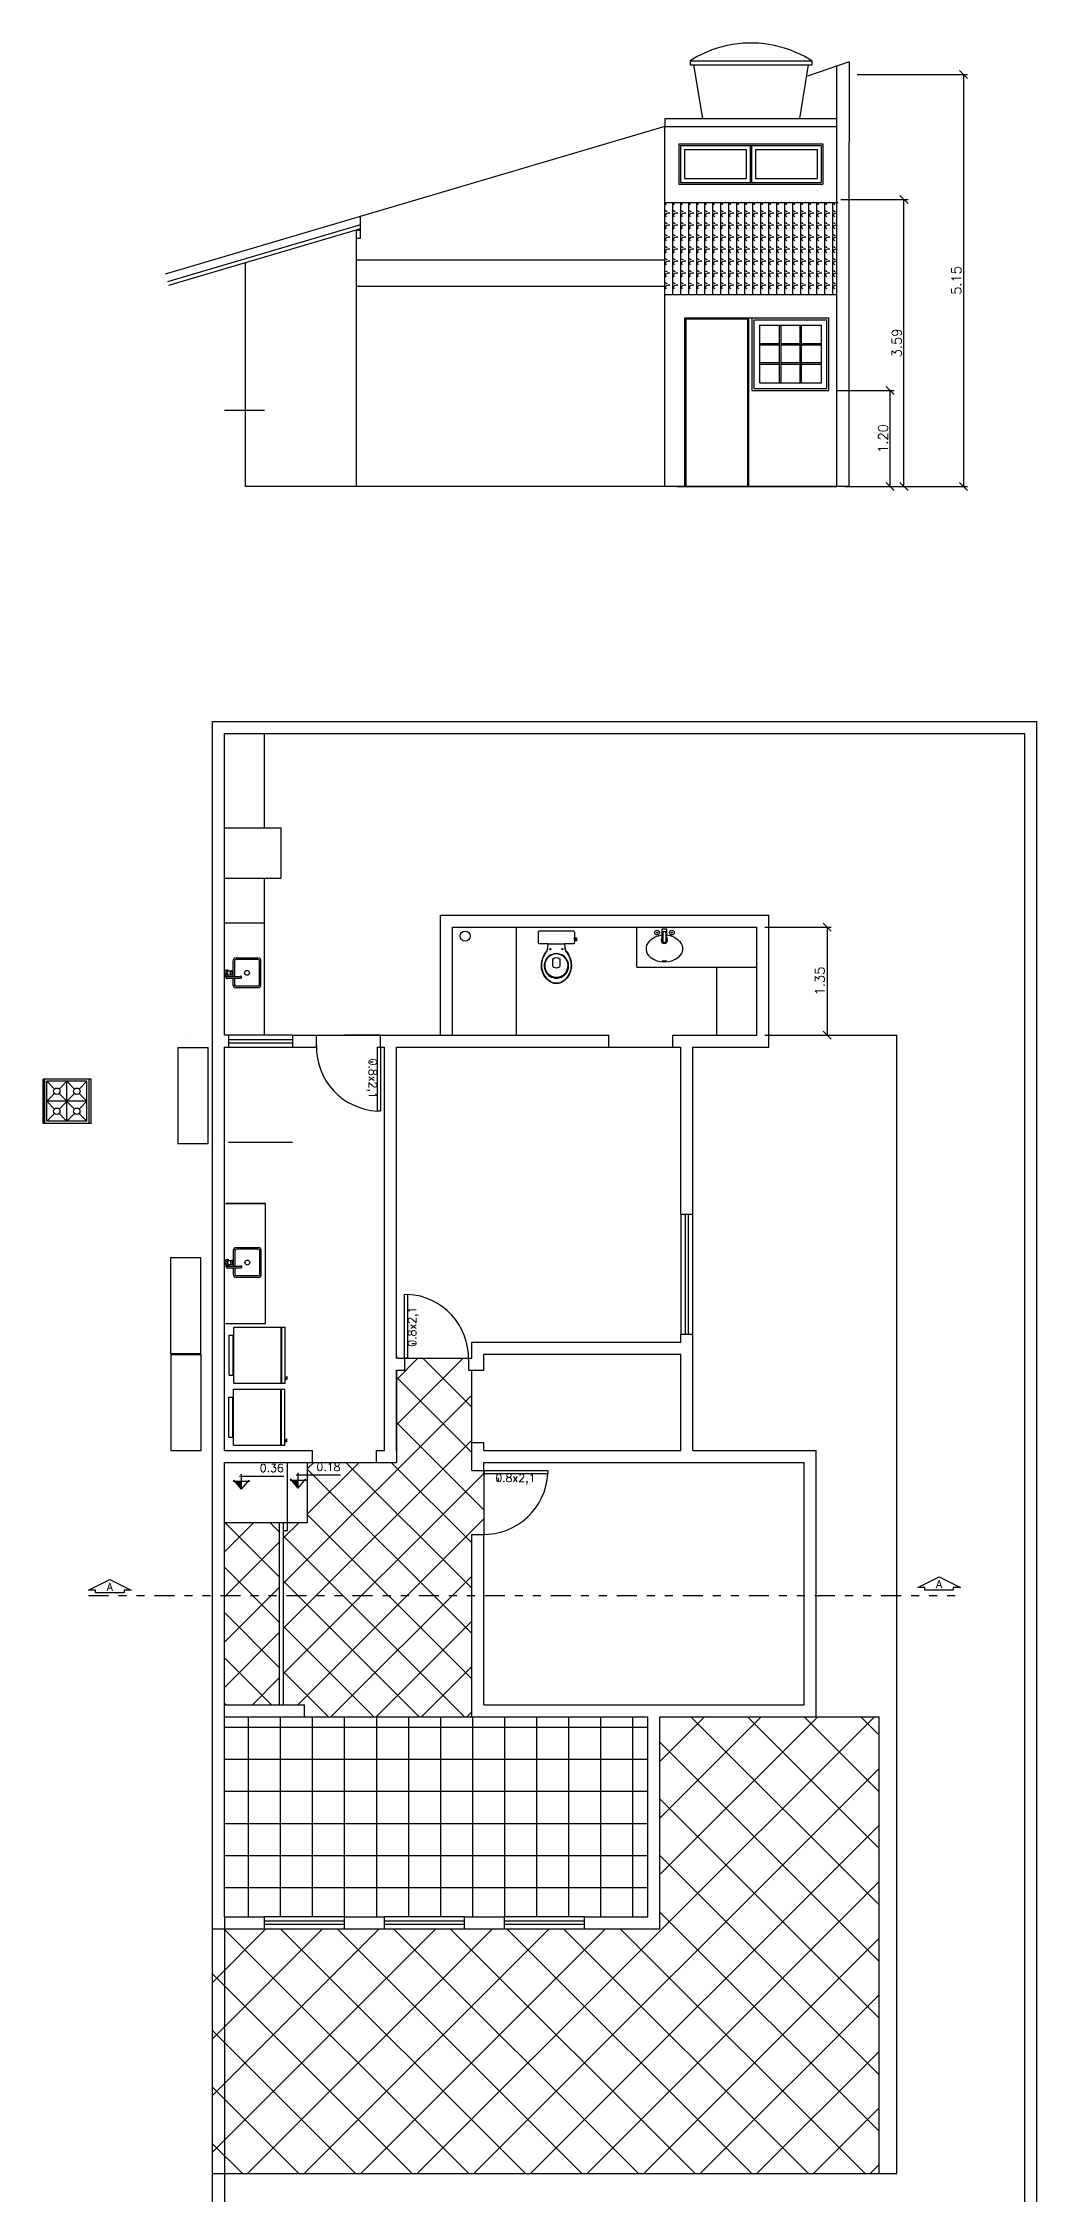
# Model space of a CAD drawing. Header units: metres. Extents: x 433 to 682, y 535 to 584.
# Drawn here: x 555.03 to 567.45, y 550.96 to 577.85 of the extents above; entities that cross this region are included whole.
import ezdxf

# ---------------------------------------------------------------- set-up
doc = ezdxf.new("R2010")
doc.units = ezdxf.units.M
doc.linetypes.add('ACAD_ISO02W100', pattern=[15, 12, -3])
doc.linetypes.add('DIVIDE', pattern=[1.25, 0.5, -0.25, 0, -0.25, 0, -0.25])
for name, color, linetype in [('ARQ-COTAS', 30, 'Continuous'), ('ARQ-ESQ-01', 1, 'ACAD_ISO02W100'), ('ARQ-ESQ-02', 2, 'Continuous'), ('ARQ-LINHACORTE', 3, 'DIVIDE'), ('ARQ-NIVEL', 1, 'Continuous'), ('ARQ-PECAS_SANITARIAS', 7, 'Continuous'), ('ARQ-PISO', 8, 'Continuous'), ('ARQ-TEXTO2', 2, 'Continuous'), ('ARQ-TEXTO4', 4, 'Continuous'), ('ARQ_ALVENARIA', 4, 'Continuous'), ('ARQ_AVENARIA', 4, 'Continuous')]:
    doc.layers.add(name, color=color, linetype=linetype)
doc.styles.add('ROMANS', font='romans.shx')
doc.dimstyles.new('1-100', dxfattribs={"dimtxt": 0.12, "dimasz": 0.1, "dimexe": 0.05, "dimexo": 0.1, "dimgap": 0.03, "dimtad": 1, "dimzin": 5, "dimdsep": 46, "dimtxsty": 'ROMANS', "dimblk": 'OBLIQUE', "dimcen": 0, "dimclrd": 256, "dimclre": 256, "dimclrt": 2, "dimadec": 0, "dimazin": 0, "dimtfac": 1, "dimtofl": 0, "dimtmove": 2, "dimatfit": 3, "dimfxl": 0.04, "dimtolj": 1, "dimtzin": 1, "dimarcsym": 0})

# ---------------------------------------------------------------- blocks, each defined once
blk = doc.blocks.new('_Oblique')
at = {"color": 0, "linetype": 'ByBlock', "lineweight": -2}
blk.add_line((-0.5, -0.5), (0.5, 0.5), dxfattribs=at)
blk = doc.blocks.new('*D58')
at = {"layer": 'ARQ-COTAS', "lineweight": -2, "transparency": 16777216}
for p, q in [((565, 575.897), (565.837, 575.897)), ((565.787, 572.308), (565.787, 575.897)), ((565.2, 572.308), (565.837, 572.308))]:
    blk.add_line(p, q, dxfattribs=at)
at = {"layer": 'DEFPOINTS', "color": 0, "transparency": 16777216}
for p in [(564.9, 575.897), (565.787, 575.897), (565.1, 572.308)]:
    blk.add_point(p, dxfattribs=at)
at = {"layer": 'ARQ-COTAS', "lineweight": -2, "transparency": 16777216, "xscale": 0.1, "yscale": 0.1, "zscale": 0.1}
for p, rotation in [((565.787, 575.897), 90), ((565.787, 572.308), 270)]:
    blk.add_blockref('_Oblique', p, dxfattribs=dict(at, rotation=rotation))
at = {"layer": 'ARQ-COTAS', "color": 2, "transparency": 16777216, "insert": (565.697, 574.102), "char_height": 0.12, "attachment_point": 5, "rotation": 90, "style": 'ROMANS'}
blk.add_mtext('\\A1;3.59', dxfattribs=at)
blk = doc.blocks.new('*D59')
at = {"layer": 'ARQ-COTAS', "lineweight": -2, "transparency": 16777216}
for p, q in [((565.2, 577.458), (566.582, 577.458)), ((566.532, 577.458), (566.532, 572.308)), ((565.2, 572.308), (566.582, 572.308))]:
    blk.add_line(p, q, dxfattribs=at)
at = {"layer": 'DEFPOINTS', "color": 0, "transparency": 16777216}
for p in [(565.1, 577.458), (565.1, 572.308), (566.532, 572.308)]:
    blk.add_point(p, dxfattribs=at)
at = {"layer": 'ARQ-COTAS', "lineweight": -2, "transparency": 16777216, "xscale": 0.1, "yscale": 0.1, "zscale": 0.1}
for p, rotation in [((566.532, 577.458), 90), ((566.532, 572.308), 270)]:
    blk.add_blockref('_Oblique', p, dxfattribs=dict(at, rotation=rotation))
at = {"layer": 'ARQ-COTAS', "color": 2, "transparency": 16777216, "insert": (566.442, 574.883), "char_height": 0.12, "attachment_point": 5, "rotation": 90, "style": 'ROMANS'}
blk.add_mtext('\\A1;5.15', dxfattribs=at)
blk = doc.blocks.new('*D65')
at = {"layer": 'ARQ-COTAS', "lineweight": -2, "transparency": 16777216}
for p, q in [((564.95, 573.508), (565.665, 573.508)), ((565.615, 572.308), (565.615, 573.508)), ((565.05, 572.308), (565.665, 572.308))]:
    blk.add_line(p, q, dxfattribs=at)
at = {"layer": 'DEFPOINTS', "color": 0, "transparency": 16777216}
for p in [(564.85, 573.508), (565.615, 573.508), (564.95, 572.308)]:
    blk.add_point(p, dxfattribs=at)
at = {"layer": 'ARQ-COTAS', "lineweight": -2, "transparency": 16777216, "xscale": 0.1, "yscale": 0.1, "zscale": 0.1}
for p, rotation in [((565.615, 573.508), 90), ((565.615, 572.308), 270)]:
    blk.add_blockref('_Oblique', p, dxfattribs=dict(at, rotation=rotation))
at = {"layer": 'ARQ-COTAS', "color": 2, "transparency": 16777216, "insert": (565.525, 572.908), "char_height": 0.12, "attachment_point": 5, "rotation": 90, "style": 'ROMANS'}
blk.add_mtext('\\A1;1.20', dxfattribs=at)
blk = doc.blocks.new('nivel corte')
at = {"color": 1}
for p, q in [((-0.155, 0.15), (0.155, 0.15)), ((0, 0), (-0.144, 0.174)), ((0, 0.141), (-0.117, 0.141)), ((0, 0.131), (-0.109, 0.131)), ((0, 0.122), (-0.101, 0.122)), ((0, 0.113), (-0.093, 0.113)), ((0, 0.103), (-0.086, 0.103)), ((0, 0.094), (-0.078, 0.094)), ((0, 0.084), (-0.07, 0.084)), ((0, 0.075), (-0.062, 0.075)), ((0, 0.066), (-0.054, 0.066)), ((0, 0.056), (-0.047, 0.056)), ((0, 0.047), (-0.039, 0.047)), ((-0.038, 0.249), (0.791, 0.249)), ((0, 0.038), (-0.031, 0.038)), ((0, 0.028), (-0.023, 0.028)), ((0, 0.019), (-0.016, 0.019)), ((0, 0.009), (-0.008, 0.009)), ((0, 0), (0, 0.287)), ((0, 0), (0.144, 0.174))]:
    blk.add_line(p, q, dxfattribs=at)
blk = doc.blocks.new('*D75')
at = {"layer": 'ARQ-COTAS', "lineweight": -2, "transparency": 16777216}
for p, q in [((564.048, 566.802), (564.876, 566.802)), ((564.826, 566.802), (564.826, 565.452)), ((564.048, 565.452), (564.876, 565.452))]:
    blk.add_line(p, q, dxfattribs=at)
at = {"layer": 'DEFPOINTS', "color": 0, "transparency": 16777216}
for p in [(563.948, 566.802), (563.948, 565.452), (564.826, 565.452)]:
    blk.add_point(p, dxfattribs=at)
at = {"layer": 'ARQ-COTAS', "lineweight": -2, "transparency": 16777216, "xscale": 0.1, "yscale": 0.1, "zscale": 0.1}
for p, rotation in [((564.826, 566.802), 90), ((564.826, 565.452), 270)]:
    blk.add_blockref('_Oblique', p, dxfattribs=dict(at, rotation=rotation))
at = {"layer": 'ARQ-COTAS', "color": 2, "transparency": 16777216, "insert": (564.736, 566.127), "char_height": 0.12, "attachment_point": 5, "rotation": 90, "style": 'ROMANS'}
blk.add_mtext('\\A1;1.35', dxfattribs=at)

msp = doc.modelspace()

# ---------------------------------------------------------------- hatches: boundary and pattern name
at = {"layer": 'ARQ-ESQ-01'}
h = msp.add_hatch(dxfattribs=at)
h.set_pattern_fill('TELHA1', color=256, scale=0.01, style=0, pattern_type=2)
h.set_pattern_definition([(0, (0.04, 0.03), (0, 0.15), [0.02, -0.08]), (45, (0, 0), (0.099999041, 0.1500056326), [0.028284271, -0.395979798]), (135, (0.1, 0), (-0.099999041, 0.1500056326), [0.028284271, -0.395979798]), (26.565051, (0.02, 0.02), (0.2, 0.15), [0.02236068, -0.313049517]), (333.434949, (0.06, 0.03), (0.2, -0.15), [0.02236068, -0.313045168]), (90, (0, 0), (-0.1, 6e-18), [])])
h.paths.add_polyline_path([(564.95, 574.708), (564.95, 574.808), (564.95, 575.859), (562.8, 575.859), (562.8, 574.708)])
at = {"layer": 'ARQ-PISO'}
h = msp.add_hatch(dxfattribs=at)
h.set_pattern_fill('_USER', color=256, scale=0.4, angle=45, style=0, double=1, pattern_type=0)
h.set_pattern_definition([(45, (0, 0), (-0.28284271, 0.28284271), []), (135, (0, 0), (-0.28284271, -0.28284271), [])])
h.paths.add_polyline_path([(558.038, 559.362), (558.038, 557.082), (558.298, 557.082), (558.298, 556.932), (560.388, 556.932), (560.388, 559.212), (560.538, 559.212), (560.538, 560.012), (560.388, 560.012), (560.388, 561.262), (560.348, 561.262), (560.348, 561.412), (559.548, 561.412), (559.548, 561.262), (559.448, 561.262), (559.448, 560.112), (558.338, 560.112), (558.338, 559.362)])
h.paths.add_polyline_path([(557.988, 557.082), (557.988, 559.362), (557.298, 559.362), (557.298, 557.082)])
h = msp.add_hatch(dxfattribs=at)
h.set_pattern_fill('_USER', color=256, scale=0.5, angle=45, style=0, double=1, pattern_type=0)
h.set_pattern_definition([(45, (0, 0), (-0.3535534, 0.3535534), []), (135, (0, 0), (-0.3535534, -0.3535534), [])])
h.paths.add_polyline_path([(565.478, 556.932), (564.688, 556.932), (562.738, 556.932), (562.738, 554.282), (561.798, 554.282), (560.798, 554.282), (560.298, 554.282), (559.298, 554.282), (558.798, 554.282), (557.798, 554.282), (557.148, 554.282), (557.148, 551.222), (565.478, 551.222)])
h = msp.add_hatch(dxfattribs=at)
h.set_pattern_fill('_USER', color=256, scale=0.4, style=0, double=1, pattern_type=0)
h.set_pattern_definition([(0, (0, 0), (0, 0.4), []), (90, (0, 0), (-0.4, 2e-17), [])])
h.paths.add_polyline_path([(558.298, 556.932), (557.298, 556.932), (557.298, 554.432), (557.798, 554.432), (558.798, 554.432), (559.298, 554.432), (560.298, 554.432), (560.798, 554.432), (561.798, 554.432), (562.588, 554.432), (562.588, 556.932), (560.388, 556.932)])

# ---------------------------------------------------------------- linework, layer by layer
for p, q in [((562.763, 566.777), (562.763, 566.612)), ((562.825, 566.777), (562.763, 566.777)), ((562.773, 566.741), (562.773, 566.612)), ((562.825, 566.612), (562.825, 566.777)), ((562.763, 566.612), (562.765, 566.612)), ((562.765, 566.612), (562.825, 566.612)), ((555.033, 564.347), (555.033, 564.902)), ((555.633, 564.902), (555.033, 564.902)), ((555.044, 564.347), (555.044, 564.902)), ((555.054, 564.347), (555.054, 564.902)), ((555.176, 564.778), (555.079, 564.875)), ((555.079, 564.375), (555.079, 564.875)), ((555.579, 564.875), (555.079, 564.875)), ((555.233, 564.778), (555.329, 564.875)), ((555.329, 564.875), (555.426, 564.778)), ((555.329, 564.375), (555.329, 564.875)), ((555.579, 564.875), (555.483, 564.778)), ((555.579, 564.375), (555.579, 564.875)), ((555.608, 564.347), (555.608, 564.902)), ((555.633, 564.347), (555.633, 564.902)), ((555.079, 564.625), (555.176, 564.721)), ((555.176, 564.528), (555.079, 564.625)), ((555.579, 564.625), (555.079, 564.625)), ((555.426, 564.721), (555.233, 564.528)), ((555.426, 564.528), (555.233, 564.721)), ((555.483, 564.721), (555.579, 564.625)), ((555.579, 564.625), (555.483, 564.528)), ((555.633, 564.347), (555.033, 564.347)), ((555.176, 564.471), (555.079, 564.375)), ((555.579, 564.375), (555.079, 564.375)), ((555.329, 564.375), (555.233, 564.471)), ((555.426, 564.471), (555.329, 564.375)), ((555.579, 564.375), (555.483, 564.471)), ((557.81, 563.349), (557.31, 563.349)), ((557.357, 561.703), (557.407, 561.703)), ((557.357, 561.203), (557.357, 561.703)), ((557.407, 561.203), (557.407, 561.703)), ((557.417, 561.103), (557.417, 561.803)), ((557.417, 561.803), (558.057, 561.803)), ((558.007, 561.103), (558.007, 561.803)), ((558.017, 561.103), (558.017, 561.803)), ((558.057, 561.103), (558.057, 561.803)), ((557.357, 561.203), (557.407, 561.203)), ((557.417, 561.103), (558.057, 561.103)), ((558.073, 561.162), (558.057, 561.162)), ((558.057, 561.15), (558.082, 561.15)), ((558.073, 561.18), (558.073, 561.162)), ((558.082, 561.18), (558.073, 561.18)), ((558.082, 561.15), (558.082, 561.18)), ((557.352, 560.925), (557.402, 560.925)), ((557.352, 560.425), (557.352, 560.925)), ((557.402, 560.425), (557.402, 560.925)), ((557.412, 560.325), (557.412, 561.025)), ((557.412, 561.025), (558.052, 561.025)), ((558.002, 560.325), (558.002, 561.025)), ((558.012, 560.325), (558.012, 561.025)), ((558.052, 560.325), (558.052, 561.025)), ((557.352, 560.425), (557.402, 560.425)), ((557.412, 560.325), (558.052, 560.325)), ((558.069, 560.384), (558.052, 560.384)), ((558.052, 560.372), (558.078, 560.372)), ((558.069, 560.402), (558.069, 560.384)), ((558.078, 560.402), (558.069, 560.402)), ((558.078, 560.372), (558.078, 560.402))]:
    msp.add_line(p, q)
msp.add_lwpolyline([(562.815, 566.612), (562.815, 566.741), (562.773, 566.741)])
for centre, radius in [((562.703, 566.733), 0.03), ((562.703, 566.733), 0.00702), ((562.703, 566.733), 0.00702), ((562.703, 566.733), 0.00702), ((562.888, 566.733), 0.03), ((562.888, 566.733), 0.00702), ((562.888, 566.733), 0.00702), ((562.888, 566.733), 0.00702), ((555.204, 564.75), 0.04), ((555.204, 564.5), 0.04), ((555.454, 564.75), 0.04), ((555.454, 564.5), 0.04)]:
    msp.add_circle(centre, radius)
for centre, radius, start, end in [((562.794, 566.429), 0.272, 96.6356, 134.4433), ((562.794, 566.429), 0.272, 45.5567, 83.628), ((562.695, 566.531), 0.131, 134.4433, 233.2491), ((562.794, 566.663), 0.297, 233.2491, 306.7509), ((562.794, 566.637), 0.04, 141.9257, 40.8806), ((562.794, 566.637), 0.0275, 242.3883, 297.6117), ((562.894, 566.531), 0.131, 306.7509, 45.5567), ((562.774, 566.38), 0.0025, 85.7546, 265.7546), ((562.794, 566.65), 0.273, 265.7546, 274.2454), ((562.794, 566.65), 0.268, 265.7546, 274.2454), ((562.814, 566.38), 0.0025, 274.2454, 94.2454)]:
    msp.add_arc(centre, radius, start, end)
at = {"layer": 'ARQ-ESQ-01'}
for p, q in [((562.974, 576.589), (564.774, 576.589)), ((562.974, 576.589), (562.974, 576.089)), ((562.994, 576.569), (564.754, 576.569)), ((562.994, 576.569), (562.994, 576.109)), ((563.044, 576.519), (563.814, 576.519)), ((563.044, 576.519), (563.044, 576.159)), ((563.814, 576.519), (563.814, 576.159)), ((563.864, 576.569), (563.864, 576.109)), ((563.864, 576.519), (563.884, 576.519)), ((563.884, 576.569), (563.884, 576.109)), ((563.934, 576.519), (564.704, 576.519)), ((563.934, 576.519), (563.934, 576.159)), ((564.704, 576.519), (564.704, 576.159)), ((564.754, 576.569), (564.754, 576.109)), ((564.774, 576.589), (564.774, 576.089)), ((562.994, 576.109), (564.754, 576.109)), ((563.044, 576.159), (563.814, 576.159)), ((563.934, 576.159), (564.704, 576.159)), ((562.798, 575.859), (564.965, 575.859)), ((562.974, 576.089), (564.774, 576.089)), ((558.148, 565.452), (557.348, 565.452)), ((557.348, 565.302), (558.148, 565.302)), ((557.348, 564.112), (558.148, 564.112)), ((562.998, 563.212), (562.998, 561.712)), ((563.148, 561.712), (563.148, 563.212)), ((557.988, 557.082), (557.988, 559.362)), ((558.038, 557.082), (558.038, 559.362)), ((558.038, 559.262), (558.088, 559.262)), ((558.088, 559.262), (558.088, 559.362)), ((558.798, 554.432), (557.798, 554.432)), ((560.298, 554.432), (559.298, 554.432)), ((561.798, 554.432), (560.798, 554.432)), ((557.798, 554.282), (558.798, 554.282)), ((559.298, 554.282), (560.298, 554.282)), ((560.798, 554.282), (561.798, 554.282))]:
    msp.add_line(p, q, dxfattribs=at)
for centre, start, end in [((559.248, 565.302), 178.5679, 267.1349), ((559.548, 561.412), 358.5679, 87.1349), ((560.538, 560.012), 268.5679, 357.1349)]:
    msp.add_arc(centre, 0.8, start, end, dxfattribs=at)
at = {"layer": 'ARQ-ESQ-02'}
for p, q in [((557.348, 565.397), (558.148, 565.397)), ((557.348, 565.357), (558.148, 565.357)), ((559.115, 565.119), (559.155, 565.119)), ((559.208, 565.302), (559.208, 564.502)), ((559.208, 565.302), (559.248, 565.302)), ((559.248, 565.302), (559.248, 564.502)), ((563.053, 563.212), (563.053, 561.712)), ((563.093, 563.212), (563.093, 561.712)), ((559.548, 561.412), (559.548, 562.212)), ((559.588, 561.412), (559.588, 562.212)), ((559.68, 561.595), (559.64, 561.595)), ((559.588, 561.412), (559.548, 561.412)), ((560.538, 560.012), (561.338, 560.012)), ((560.538, 559.972), (560.538, 560.012)), ((560.538, 559.972), (561.338, 559.972)), ((560.72, 559.879), (560.72, 559.919)), ((558.798, 554.377), (557.798, 554.377)), ((558.798, 554.337), (557.798, 554.337)), ((560.298, 554.377), (559.298, 554.377)), ((560.298, 554.337), (559.298, 554.337)), ((561.798, 554.377), (560.798, 554.377)), ((561.798, 554.337), (560.798, 554.337))]:
    msp.add_line(p, q, dxfattribs=at)
at = {"layer": 'ARQ-LINHACORTE', "ltscale": 0.5}
msp.add_line((555.6, 558.449), (566.427, 558.449), dxfattribs=at)
at = {"layer": 'ARQ-LINHACORTE', "linetype": 'ByBlock'}
for points in [[(556.045, 558.482), (555.689, 558.482), (555.689, 558.515), (555.6, 558.515), (555.867, 558.649), (556.134, 558.515), (556.045, 558.515), (556.045, 558.482)], [(566.403, 558.515), (566.048, 558.515), (566.048, 558.549), (565.959, 558.549), (566.225, 558.682), (566.492, 558.549), (566.403, 558.549), (566.403, 558.515)]]:
    msp.add_lwpolyline(points, dxfattribs=at)
at = {"layer": 'ARQ-PECAS_SANITARIAS'}
for p, q in [((557.298, 573.262), (557.798, 573.262)), ((557.445, 566.417), (557.715, 566.417)), ((557.316, 566.175), (557.316, 566.218)), ((557.331, 566.247), (557.338, 566.247)), ((557.331, 566.212), (557.338, 566.212)), ((557.331, 566.185), (557.501, 566.185)), ((557.331, 566.165), (557.501, 566.165)), ((557.346, 566.185), (557.346, 566.206)), ((557.351, 566.255), (557.389, 566.255)), ((557.351, 566.205), (557.389, 566.205)), ((557.405, 566.377), (557.405, 566.237)), ((557.405, 566.222), (557.405, 566.185)), ((557.405, 566.165), (557.405, 566.082)), ((557.425, 566.377), (557.425, 566.185)), ((557.425, 566.165), (557.425, 566.082)), ((557.715, 566.397), (557.445, 566.397)), ((557.735, 566.082), (557.735, 566.377)), ((557.755, 566.082), (557.755, 566.377)), ((557.715, 566.062), (557.445, 566.062)), ((557.715, 566.042), (557.445, 566.042)), ((555.533, 564.902), (555.033, 564.902)), ((555.533, 564.902), (555.033, 564.902)), ((559.248, 564.502), (559.208, 564.503)), ((557.31, 563.349), (557.81, 563.349)), ((557.81, 561.849), (557.81, 563.349)), ((557.409, 562.758), (557.409, 562.618)), ((557.429, 562.758), (557.429, 562.565)), ((557.449, 562.798), (557.719, 562.798)), ((557.719, 562.778), (557.449, 562.778)), ((557.739, 562.463), (557.739, 562.758)), ((557.759, 562.463), (557.759, 562.758)), ((557.32, 562.555), (557.32, 562.599)), ((557.335, 562.628), (557.342, 562.628)), ((557.335, 562.593), (557.342, 562.593)), ((557.335, 562.565), (557.505, 562.565)), ((557.335, 562.545), (557.505, 562.545)), ((557.35, 562.565), (557.35, 562.586)), ((557.354, 562.635), (557.392, 562.635)), ((557.354, 562.585), (557.392, 562.585)), ((557.409, 562.603), (557.409, 562.565)), ((557.409, 562.545), (557.409, 562.463)), ((557.429, 562.545), (557.429, 562.463)), ((557.719, 562.443), (557.449, 562.443)), ((557.719, 562.423), (557.449, 562.423)), ((559.548, 562.212), (559.588, 562.211)), ((557.31, 561.849), (557.81, 561.849)), ((561.338, 560.012), (561.337, 559.972))]:
    msp.add_line(p, q, dxfattribs=at)
for points in [[(561.445, 566.095, -0.182004), (561.345, 566.133, -0.098298), (561.286, 566.208, -0.085166), (561.261, 566.288, -0.08648), (561.263, 566.368, -0.067868), (561.285, 566.438, -0.06199), (561.319, 566.495, 0.060779), (561.335, 566.528, 0.023796), (561.339, 566.548), (561.342, 566.593), (561.238, 566.593, -0.424217), (561.22, 566.612), (561.22, 566.635), (561.22, 566.665), (561.22, 566.738, -0.418036), (561.238, 566.756), (561.445, 566.756), (561.652, 566.756, -0.418036), (561.67, 566.738), (561.67, 566.665), (561.682, 566.665), (561.682, 566.668), (561.698, 566.668), (561.698, 566.65), (561.698, 566.632), (561.682, 566.632), (561.682, 566.635), (561.67, 566.635), (561.67, 566.612, -0.424217), (561.652, 566.593), (561.548, 566.593), (561.551, 566.548, 0.023796), (561.556, 566.528, 0.060779), (561.572, 566.495, -0.06199), (561.606, 566.438, -0.067868), (561.628, 566.368, -0.08648), (561.63, 566.288, -0.085166), (561.604, 566.208, -0.098298), (561.545, 566.133, -0.182004)], [(561.445, 566.47, 0.18052), (561.345, 566.433, 0.167158), (561.296, 566.348, 0.1), (561.296, 566.288, 0.096291), (561.315, 566.238, 0.13332), (561.364, 566.188, 0.150886), (561.445, 566.164, 0.150886), (561.526, 566.188, 0.13332), (561.575, 566.238, 0.096291), (561.595, 566.288, 0.1), (561.595, 566.348, 0.167158), (561.545, 566.433, 0.18052)], [(561.445, 566.466, 0.186957), (561.345, 566.427, 0.162455), (561.302, 566.348, 0.149476), (561.314, 566.258, 0.171119), (561.385, 566.188, 0.104122), (561.445, 566.174, 0.104122), (561.506, 566.188, 0.171119), (561.577, 566.258, 0.149476), (561.588, 566.348, 0.162455), (561.545, 566.427, 0.186957)], [(561.415, 566.296, -0.276984), (561.401, 566.318), (561.401, 566.403, -0.393258), (561.49, 566.403), (561.49, 566.318, -0.276984), (561.475, 566.296, -0.2)], [(557.389, 566.205, 0.133256), (557.395, 566.206, 0.106756), (557.401, 566.212, 0.082828), (557.405, 566.22, 0.071352), (557.406, 566.23, 0.071352), (557.405, 566.24, 0.082828), (557.401, 566.247, 0.106756), (557.395, 566.253, 0.133256), (557.389, 566.255, 0.133256), (557.382, 566.253, 0.106756), (557.376, 566.247, 0.082828), (557.372, 566.24, 0.071352), (557.371, 566.23, 0.071352), (557.372, 566.22, 0.082828), (557.376, 566.212, 0.106756), (557.382, 566.206, 0.133256)], [(557.396, 566.237, 0.133256), (557.394, 566.237, 0.106756), (557.392, 566.235, 0.082828), (557.391, 566.233, 0.071352), (557.391, 566.23, 0.071352), (557.391, 566.227, 0.082828), (557.392, 566.224, 0.106756), (557.394, 566.223, 0.133256), (557.396, 566.222, 0.133256), (557.398, 566.223, 0.106756), (557.4, 566.224, 0.082828), (557.401, 566.227, 0.071352), (557.401, 566.23, 0.071352), (557.401, 566.233, 0.082828), (557.4, 566.235, 0.106756), (557.398, 566.237, 0.133256)], [(557.392, 562.585, 0.133256), (557.398, 562.587, 0.106756), (557.404, 562.593, 0.082828), (557.408, 562.6, 0.071352), (557.41, 562.61, 0.071352), (557.408, 562.62, 0.082828), (557.404, 562.628, 0.106756), (557.398, 562.634, 0.133256), (557.392, 562.635, 0.133256), (557.385, 562.634, 0.106756), (557.379, 562.628, 0.082828), (557.376, 562.62, 0.071352), (557.374, 562.61, 0.071352), (557.376, 562.6, 0.082828), (557.379, 562.593, 0.106756), (557.385, 562.587, 0.133256)], [(557.399, 562.618, 0.133256), (557.397, 562.617, 0.106756), (557.396, 562.616, 0.082828), (557.395, 562.613, 0.071352), (557.394, 562.61, 0.071352), (557.395, 562.607, 0.082828), (557.396, 562.605, 0.106756), (557.397, 562.603, 0.133256), (557.399, 562.603, 0.133256), (557.401, 562.603, 0.106756), (557.403, 562.605, 0.082828), (557.404, 562.607, 0.071352), (557.405, 562.61, 0.071352), (557.404, 562.613, 0.082828), (557.403, 562.616, 0.106756), (557.401, 562.617, 0.133256)]]:
    msp.add_lwpolyline(points, format="xyb", close=True, dxfattribs=at)
for points in [[(561.551, 566.546, 0.148706), (561.565, 566.498, 0.01798), (561.578, 566.478, -0.048524), (561.605, 566.428, -0.075808), (561.627, 566.348, -0.05), (561.626, 566.288, -0.109053), (561.587, 566.188, -0.065752), (561.545, 566.139, -0.186957), (561.445, 566.099, -0.186957), (561.345, 566.139, -0.065752), (561.303, 566.188, -0.109053), (561.265, 566.288, -0.05), (561.264, 566.348, -0.075808), (561.285, 566.428, -0.048524), (561.313, 566.478, 0.01798), (561.325, 566.498, 0.148706), (561.339, 566.546, 0.148706)], [(557.351, 566.255, 0.133256), (557.345, 566.253, 0.106756), (557.338, 566.247, 0.082828), (557.335, 566.24, 0.071352), (557.333, 566.23, 0.071352), (557.335, 566.22, 0.082828), (557.338, 566.212, 0.106756), (557.345, 566.206, 0.133256), (557.351, 566.205, 0.133256)], [(557.354, 562.635, 0.133256), (557.348, 562.634, 0.106756), (557.342, 562.628, 0.082828), (557.338, 562.62, 0.071352), (557.337, 562.61, 0.071352), (557.338, 562.6, 0.082828), (557.342, 562.593, 0.106756), (557.348, 562.587, 0.133256), (557.354, 562.585, 0.133256)]]:
    msp.add_lwpolyline(points, format="xyb", dxfattribs=at)
for points in [[(561.342, 566.593), (561.445, 566.593), (561.548, 566.593)], [(561.67, 566.635), (561.67, 566.665)], [(561.682, 566.665), (561.682, 566.635)]]:
    msp.add_lwpolyline(points, dxfattribs=at)
for centre, radius in [((561.37, 566.526), 0.0075), ((561.52, 566.526), 0.0075), ((557.58, 566.23), 0.03), ((557.584, 562.61), 0.03)]:
    msp.add_circle(centre, radius, dxfattribs=at)
for centre, radius, start, end in [((557.445, 566.377), 0.04, 90, 180), ((557.715, 566.377), 0.04, 0, 90), ((557.331, 566.23), 0.035, 45.5847, 244.6231), ((557.331, 566.23), 0.0175, 90, 204.62), ((557.306, 566.218), 0.01, 0, 24.62), ((557.331, 566.23), 0.0175, 211.0027, 270), ((557.331, 566.175), 0.015, 41.8103, 318.1897), ((557.331, 566.175), 0.01, 90.0002, 270.0002), ((557.331, 566.23), 0.035, 295.3769, 314.4153), ((557.445, 566.377), 0.02, 90, 180), ((557.501, 566.175), 0.0125, 233.1301, 126.8699), ((557.501, 566.175), 0.01, 270.0001, 90.0001), ((557.715, 566.377), 0.02, 0, 90), ((557.445, 566.082), 0.04, 180, 270), ((557.445, 566.082), 0.02, 180, 270), ((557.715, 566.082), 0.04, 270, 0), ((557.715, 566.082), 0.02, 270, 0), ((557.449, 562.758), 0.04, 90, 180), ((557.449, 562.758), 0.02, 90, 180), ((557.719, 562.758), 0.04, 0, 90), ((557.719, 562.758), 0.02, 0, 90), ((557.335, 562.61), 0.035, 45.5847, 244.6231), ((557.335, 562.61), 0.0175, 90, 204.62), ((557.31, 562.599), 0.01, 0, 24.62), ((557.335, 562.61), 0.0175, 211.0027, 270), ((557.335, 562.555), 0.015, 41.8103, 318.1897), ((557.335, 562.555), 0.01, 90.0002, 270.0002), ((557.335, 562.61), 0.035, 295.3769, 314.4153), ((557.449, 562.463), 0.04, 180, 270), ((557.449, 562.463), 0.02, 180, 270), ((557.505, 562.555), 0.0125, 233.1301, 126.8699), ((557.505, 562.555), 0.01, 270.0001, 90.0001), ((557.719, 562.463), 0.04, 270, 0), ((557.719, 562.463), 0.02, 270, 0)]:
    msp.add_arc(centre, radius, start, end, dxfattribs=at)
at = {"layer": 'ARQ-PISO'}
for p, q in [((558.448, 565.452), (559.248, 565.452)), ((562.098, 565.302), (562.898, 565.302)), ((559.548, 561.412), (560.348, 561.412)), ((560.388, 560.012), (560.388, 561.262)), ((558.088, 559.362), (558.088, 560.112)), ((558.338, 559.362), (558.338, 560.112)), ((558.398, 560.112), (559.198, 560.112)), ((560.538, 560.012), (560.538, 559.212)), ((557.298, 559.362), (558.338, 559.362)), ((558.298, 556.932), (560.388, 556.932)), ((565.478, 551.222), (565.478, 556.932)), ((557.148, 551.222), (565.698, 551.222))]:
    msp.add_line(p, q, dxfattribs=at)
at = {"layer": 'ARQ-TEXTO4'}
for p, q in [((565.1, 577.617), (564.583, 577.435)), ((564.95, 574.808), (564.95, 577.564)), ((565.1, 577.617), (565.1, 576.608)), ((562.8, 576.806), (556.557, 574.963)), ((562.8, 572.308), (562.8, 576.809)), ((565.1, 574.808), (565.1, 576.608)), ((559, 575.58), (556.586, 574.867)), ((559, 575.413), (559, 575.684)), ((559, 575.528), (556.6, 574.819)), ((558.95, 572.308), (558.95, 575.513)), ((557.56, 572.308), (557.56, 575.103)), ((562.8, 575.138), (558.95, 575.138)), ((562.8, 574.808), (558.95, 574.808)), ((564.95, 572.308), (564.95, 574.808)), ((565.1, 572.308), (565.1, 574.808)), ((559.1, 572.308), (557.56, 572.308)), ((565.1, 572.308), (559.1, 572.308))]:
    msp.add_line(p, q, dxfattribs=at)
at = {"layer": 'ARQ_ALVENARIA'}
for p, q in [((563.115, 577.629), (564.635, 577.629)), ((563.115, 577.629), (563.115, 577.579)), ((563.115, 577.579), (564.635, 577.579)), ((563.159, 577.579), (563.27, 576.909)), ((564.59, 577.579), (564.48, 576.909)), ((564.635, 577.629), (564.635, 577.579)), ((562.8, 576.909), (562.8, 576.809)), ((563.27, 576.909), (564.48, 576.909)), ((558.95, 575.513), (559, 575.513)), ((558.95, 575.413), (559, 575.413)), ((557.148, 569.372), (567.448, 569.372)), ((557.148, 536.072), (557.148, 569.372)), ((557.298, 569.222), (567.298, 569.222)), ((557.298, 565.452), (557.298, 569.222)), ((557.798, 568.042), (557.798, 569.222)), ((567.298, 536.222), (567.298, 569.222)), ((567.448, 536.072), (567.448, 569.372)), ((557.298, 568.042), (558.008, 568.042)), ((558.008, 567.412), (558.008, 568.042)), ((557.298, 567.412), (558.008, 567.412)), ((557.798, 565.452), (557.798, 567.412)), ((559.998, 566.952), (564.098, 566.952)), ((559.998, 565.452), (559.998, 566.952)), ((564.098, 565.302), (564.098, 566.952)), ((557.798, 566.852), (557.298, 566.852)), ((560.148, 566.802), (563.948, 566.802)), ((560.148, 565.452), (560.148, 566.802)), ((560.948, 565.452), (560.948, 566.802)), ((562.448, 566.302), (562.448, 566.802)), ((563.948, 565.452), (563.948, 566.802)), ((562.448, 566.302), (563.948, 566.302)), ((563.448, 565.452), (563.448, 566.302)), ((556.836, 565.452), (556.836, 565.452)), ((557.348, 565.452), (557.298, 565.452)), ((557.348, 565.452), (557.348, 565.302)), ((558.148, 565.452), (558.148, 565.302)), ((558.148, 565.452), (558.448, 565.452)), ((558.448, 565.302), (558.448, 565.452)), ((559.248, 565.452), (558.798, 565.452)), ((559.248, 565.302), (559.248, 565.452)), ((559.248, 565.452), (562.098, 565.452)), ((562.098, 565.302), (562.098, 565.452)), ((562.898, 565.302), (562.898, 565.452)), ((562.898, 565.452), (563.948, 565.452)), ((564.098, 565.452), (565.698, 565.452)), ((565.698, 551.222), (565.698, 565.452)), ((556.716, 565.295), (557.094, 565.295)), ((556.716, 565.295), (556.716, 564.095)), ((557.094, 564.095), (557.094, 565.295)), ((557.298, 560.262), (557.298, 565.302)), ((557.298, 565.302), (557.348, 565.302)), ((558.148, 565.302), (558.448, 565.302)), ((559.248, 565.302), (559.298, 565.302)), ((559.298, 560.262), (559.298, 565.302)), ((559.448, 561.592), (559.448, 565.302)), ((559.448, 565.302), (562.098, 565.302)), ((562.898, 565.302), (562.998, 565.302)), ((562.998, 563.212), (562.998, 565.302)), ((563.148, 563.212), (563.148, 565.302)), ((563.148, 565.302), (564.098, 565.302)), ((555.533, 564.902), (555.533, 564.907)), ((559.448, 561.412), (559.448, 564.442)), ((562.998, 563.212), (562.998, 564.442)), ((556.716, 564.095), (557.094, 564.095)), ((562.998, 563.212), (563.148, 563.212)), ((556.625, 562.674), (557.003, 562.674)), ((556.625, 562.674), (556.625, 561.474)), ((557.003, 561.474), (557.003, 562.674)), ((560.388, 561.612), (562.998, 561.612)), ((560.388, 561.412), (560.388, 561.612)), ((562.998, 561.612), (562.998, 561.712)), ((562.998, 561.712), (563.148, 561.712)), ((562.998, 561.612), (562.998, 561.712)), ((563.148, 560.262), (563.148, 561.712)), ((556.625, 561.474), (557.003, 561.474)), ((556.629, 561.458), (557.007, 561.458)), ((556.629, 561.458), (556.629, 560.258)), ((557.007, 560.258), (557.007, 561.458)), ((559.448, 561.442), (559.448, 561.412)), ((559.448, 561.412), (559.548, 561.412)), ((559.548, 561.412), (559.548, 561.262)), ((560.348, 561.412), (560.348, 561.262)), ((560.348, 561.412), (560.388, 561.412)), ((560.388, 561.412), (560.388, 561.442)), ((560.538, 561.262), (560.538, 561.462)), ((560.538, 561.462), (562.998, 561.462)), ((562.998, 560.262), (562.998, 561.462)), ((562.998, 560.262), (562.998, 561.442)), ((559.448, 561.262), (559.548, 561.262)), ((559.448, 560.262), (559.448, 561.262)), ((559.448, 561.262), (559.448, 560.112)), ((560.348, 561.262), (560.538, 561.262)), ((556.629, 560.258), (557.007, 560.258)), ((557.298, 560.262), (558.398, 560.262)), ((558.398, 560.112), (558.398, 560.262)), ((559.198, 560.262), (559.298, 560.262)), ((559.198, 560.112), (559.198, 560.262)), ((560.388, 560.362), (560.538, 560.362)), ((560.538, 560.262), (560.538, 560.362)), ((560.538, 560.262), (562.998, 560.262)), ((563.148, 560.262), (564.688, 560.262)), ((564.688, 556.932), (564.688, 560.262)), ((557.298, 560.112), (558.398, 560.112)), ((557.298, 557.082), (557.298, 560.112)), ((559.198, 560.112), (559.448, 560.112)), ((560.388, 560.012), (560.538, 560.012)), ((560.538, 560.112), (564.538, 560.112)), ((560.538, 560.012), (560.538, 560.112)), ((564.538, 557.082), (564.538, 560.112)), ((560.388, 556.932), (560.388, 559.212)), ((560.388, 559.212), (560.538, 559.212)), ((560.538, 557.082), (560.538, 559.212)), ((557.298, 557.082), (558.298, 557.082)), ((557.298, 554.432), (557.298, 557.082)), ((558.298, 556.932), (558.298, 557.082)), ((560.538, 557.082), (564.538, 557.082)), ((557.298, 556.932), (558.298, 556.932)), ((560.388, 556.932), (562.588, 556.932)), ((562.588, 554.432), (562.588, 556.932)), ((562.738, 556.932), (564.688, 556.932)), ((562.738, 554.282), (562.738, 556.932)), ((564.688, 556.932), (565.478, 556.932)), ((557.298, 554.432), (557.798, 554.432)), ((557.298, 554.432), (557.298, 549.691)), ((557.798, 554.282), (557.798, 554.432)), ((558.798, 554.282), (558.798, 554.432)), ((558.798, 554.432), (559.298, 554.432)), ((559.298, 554.282), (559.298, 554.432)), ((560.298, 554.282), (560.298, 554.432)), ((560.298, 554.432), (560.798, 554.432)), ((560.798, 554.282), (560.798, 554.432)), ((561.798, 554.282), (561.798, 554.432)), ((561.798, 554.432), (562.588, 554.432)), ((557.148, 554.282), (557.798, 554.282)), ((558.798, 554.282), (559.298, 554.282)), ((560.298, 554.282), (560.798, 554.282)), ((561.798, 554.282), (562.738, 554.282))]:
    msp.add_line(p, q, dxfattribs=at)
msp.add_circle((560.305, 566.689), 0.0628, dxfattribs=at)
msp.add_arc((563.875, 576.44), 1.411, 57.4043, 122.5957, dxfattribs=at)
at = {"layer": 'ARQ_AVENARIA'}
for p, q in [((562.8, 576.909), (564.95, 576.909)), ((562.8, 576.809), (564.95, 576.809)), ((564.95, 572.308), (564.95, 574.808)), ((562.8, 574.708), (564.95, 574.708)), ((563.05, 572.308), (563.05, 574.418)), ((563.05, 574.418), (563.85, 574.418)), ((563.05, 574.403), (563.85, 574.403)), ((563.065, 572.308), (563.065, 574.418)), ((563.835, 572.308), (563.835, 574.418)), ((563.85, 572.308), (563.85, 574.418)), ((563.85, 574.418), (564.85, 574.418)), ((563.89, 573.508), (563.89, 574.418)), ((563.915, 574.393), (564.825, 574.393)), ((563.915, 573.533), (563.915, 574.393)), ((563.985, 573.603), (563.985, 574.323)), ((563.985, 574.323), (564.755, 574.323)), ((564.232, 573.603), (564.232, 574.323)), ((564.252, 573.603), (564.252, 574.323)), ((564.488, 573.603), (564.488, 574.323)), ((564.508, 573.603), (564.508, 574.323)), ((564.755, 573.603), (564.755, 574.323)), ((564.825, 573.533), (564.825, 574.393)), ((564.85, 573.508), (564.85, 574.418)), ((564.232, 574.093), (563.985, 574.093)), ((564.232, 574.073), (563.985, 574.073)), ((564.488, 574.093), (564.252, 574.093)), ((564.488, 574.073), (564.252, 574.073)), ((564.755, 574.093), (564.508, 574.093)), ((564.755, 574.073), (564.508, 574.073)), ((564.232, 573.853), (563.985, 573.853)), ((564.232, 573.833), (563.985, 573.833)), ((564.488, 573.853), (564.252, 573.853)), ((564.488, 573.833), (564.252, 573.833)), ((564.755, 573.853), (564.508, 573.853)), ((564.755, 573.833), (564.508, 573.833)), ((563.89, 573.508), (564.85, 573.508)), ((563.915, 573.533), (564.825, 573.533)), ((563.985, 573.603), (564.755, 573.603)), ((562.95, 572.308), (564.95, 572.308))]:
    msp.add_line(p, q, dxfattribs=at)

# ---------------------------------------------------------------- block references
at = {"layer": 'ARQ-NIVEL', "xscale": 0.6666666000000134, "yscale": 0.6666666000000134, "zscale": 0.6666666000000134}
for p in [(557.512, 559.775), (558.221, 559.789)]:
    msp.add_blockref('nivel corte', p, dxfattribs=at)

# ---------------------------------------------------------------- texts
at = {"layer": 'ARQ-LINHACORTE', "color": 2, "char_height": 0.1, "attachment_point": 5, "style": 'ROMANS'}
for insert in [(566.225, 558.589), (555.867, 558.555)]:
    msp.add_mtext('A', dxfattribs=dict(at, insert=insert))
at = {"layer": 'ARQ-NIVEL', "color": 2, "char_height": 0.1, "attachment_point": 9, "style": 'ROMANS'}
for s, insert in [('0.36', (558.04, 559.991)), ('0.18', (558.748, 560.005))]:
    msp.add_mtext(s, dxfattribs=dict(at, insert=insert))
at = {"layer": 'ARQ-TEXTO2', "char_height": 0.1, "attachment_point": 7, "style": 'ROMANS'}
for insert, rotation in [((559.072, 565.158), 270), ((559.723, 561.557), 90)]:
    msp.add_mtext('0.8x2,1', dxfattribs=dict(at, insert=insert, rotation=rotation))
at = {"layer": 'ARQ-TEXTO2', "insert": (560.682, 559.836), "char_height": 0.1, "attachment_point": 7, "style": 'ROMANS'}
msp.add_mtext('0.8x2,1', dxfattribs=at)

# ---------------------------------------------------------------- dimensions: what is measured, and where the dimension line sits
at = {"layer": 'ARQ-COTAS'}
for base, p1, p2, picture, middle in [((566.532, 572.308), (565.1, 577.458), (565.1, 572.308), '*D59', (566.442, 574.883)), ((565.787, 575.897), (565.1, 572.308), (564.9, 575.897), '*D58', (565.697, 574.102)), ((565.615, 573.508), (564.95, 572.308), (564.85, 573.508), '*D65', (565.525, 572.908)), ((564.826, 565.452), (563.948, 566.802), (563.948, 565.452), '*D75', (564.736, 566.127))]:
    dim = msp.add_linear_dim(base=base, p1=p1, p2=p2, angle=90, dimstyle='1-100', dxfattribs=at)
    dim.commit()
    dim.dimension.update_dxf_attribs({"geometry": picture, "text_midpoint": middle})

doc.saveas('drawing.dxf')
